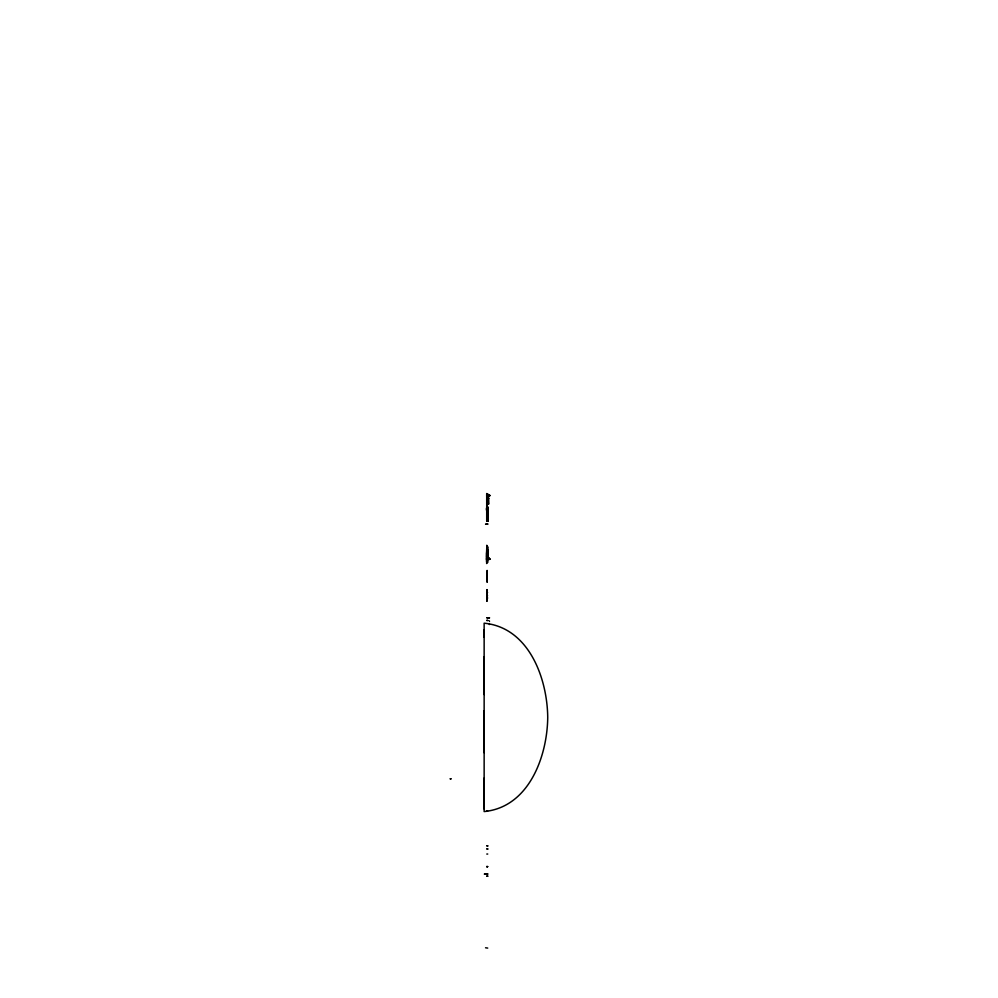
<?xml version="1.0" encoding="UTF-8"?>
<svg xmlns="http://www.w3.org/2000/svg" width="998" height="998" viewBox="0 0 998 998"><rect width="100%" height="100%" fill="white"/><g stroke="black" fill="none" stroke-linecap="round" stroke-linejoin="round"><path stroke-width="1.5" d="M484.142 808.991L484.142 778.066M484.142 752.741L484.142 656.684M484.142 637.298L484.142 623.189C528.89 627.517 547.303 678.228 547.727 717.375C547.303 756.521 528.89 807.232 484.142 811.561L484.142 710.788M486.7 521.031L488.159 520.993M486.7 520.482L488.159 520.445M486.737 496.592L486.737 494.546M487.174 561.637L487.174 552.83M487.136 497.515L487.448 494.546L486.662 494.709M488.284 503.628L487.585 498.85L487.685 501.183M487.748 496.517L487.748 493.785M488.284 500.896C487.336 493.748 488.546 508.968 487.585 501.295M488.247 552.692L486.7 552.593M488.247 550.21L486.7 550.11M488.097 501.183L488.097 498.85M488.396 500.896L488.608 503.416L486.712 503.591M487.585 503.628L486.7 503.753L488.571 504.09L486.712 504.227M486.7 510.739L487.922 510.602L486.687 510.602M487.96 507.558L487.024 507.77C487.985 515.667 484.504 506.448 487.96 507.558L487.922 510.664M486.712 497.515C489.257 496.38 489.057 500.235 486.7 498.938M487.673 510.527L486.999 510.889L487.71 510.602L487.698 507.583M487.174 559.292L487.286 550.397M487.274 556.872L487.386 548.513M487.785 849.173L486.662 848.874L487.785 848.836M487.785 620.494L486.662 620.394L487.785 620.382M487.785 846.017L486.662 845.78L487.785 845.817M487.785 876.144L486.662 876.057L487.735 876.119M489.482 624.474L489.307 624.523M487.723 948.088L485.552 947.776M489.17 495.532L486.65 495.519L489.17 495.445M486.65 494.846L489.17 495.045M486.637 558.418C488.82 558.755 485.926 563.209 486.712 558.431L489.182 558.618M487.56 510.664L487.735 507.495L487.061 507.782M487.311 508.007L486.7 499.624L488.272 499.686M488.159 507.458L486.7 507.421M488.159 508.007L486.7 507.97M486.712 498.788L488.446 498.676L488.571 497.852M488.446 498.676L488.396 497.977L488.571 504.09M486.712 551.844C487.323 545.02 487.423 555.287 486.712 551.046M487.236 594.521C486.637 592.113 487.723 597.266 486.837 594.521M487.673 508.169L487.261 508.157M487.66 509.99L486.7 509.941M487.086 498.227L487.174 498.676M487.149 496.418L487.847 495.557L487.149 494.709M488.259 547.191L486.7 547.191M490.068 495.507L486.662 495.445M488.808 559.042L490.03 559.042L488.808 559.117M487.785 524.112L485.552 524.187L487.723 524M489.482 621.492L489.357 620.856M486.637 559.728L489.182 559.516M486.662 496.168L489.17 495.931M487.111 546.455L487.323 548.713M487.111 554.451L486.712 556.697M486.662 557.732L487.598 557.732M450.273 778.852L451.208 778.814L450.273 778.827M486.662 811.012L487.598 811M486.799 854.051L487.735 854.039M486.662 866.638L487.598 866.638M486.7 555.624L488.272 555.599M487.298 493.785L487.935 496.517L486.662 496.418M486.774 494.272L486.774 494.958M486.712 498.227L488.446 498.102M486.712 499.137L487.585 499.137M488.284 501.033C487.66 496.617 489.394 500.971 487.585 501.033M486.7 503.204L487.535 503.029M486.712 507.333L488.247 507.333L488.247 521.131L486.712 521.131L486.712 493.523L487.298 496.742M486.637 559.055L489.706 559.067M486.712 559.791L487.111 560.602L487.111 558.431M487.261 599.074L486.837 599.935L487.224 599.062M486.837 601.17L487.061 600.484L486.837 601.307M487.111 499.624L487.186 507.982M489.731 495.22L489.731 495.906M489.706 559.329L489.706 558.655L489.032 559.329M489.008 495.22L489.008 495.906M488.396 498.838L488.396 501.333M487.985 498.838L487.985 503.628M488.059 558.518L488.072 559.629M487.585 498.838L487.535 503.965M487.136 496.829L487.261 497.603M487.111 549.673L487.111 551.919M487.236 592.525L487.236 593.486M487.236 595.681L487.236 596.642M486.962 496.829L486.962 497.515M487.049 507.333L487.049 521.131M487.012 545.482L487.012 546.255M484.142 629.838L484.142 694.533M486.6 552.83L486.6 561.637L487.623 561.637L487.623 552.83L486.6 552.83M486.949 579.389L487.149 582.296L487.149 570.432L486.949 579.389M486.762 545.482L487.136 546.193L486.762 545.482M489.482 617.787L486.662 617.75L489.482 617.849M486.712 550.397L486.6 559.292L487.623 559.292L487.735 550.397L486.712 550.397M486.712 548.513L486.6 556.872L487.81 556.872L487.922 548.513L486.712 548.513M487.673 558.643L486.65 560.04L486.65 557.246L487.673 558.643M487.673 562.124L486.65 563.521L486.65 560.739L487.673 562.124M487.448 597.34C486.7 598.775 486.7 595.906 487.448 597.34M487.448 598.388C486.7 599.823 486.7 596.954 487.448 598.388M487.785 874.011L484.317 874.098L487.723 874.036M488.82 557.707L486.662 557.707L488.82 557.695M487.174 589.618L486.849 591.702L487.099 589.618M487.448 592.525L486.837 593.486L487.448 592.525M487.448 595.681L486.837 596.642L487.448 595.681M487.598 866.613L486.662 866.613L487.598 866.601"/></g></svg>
